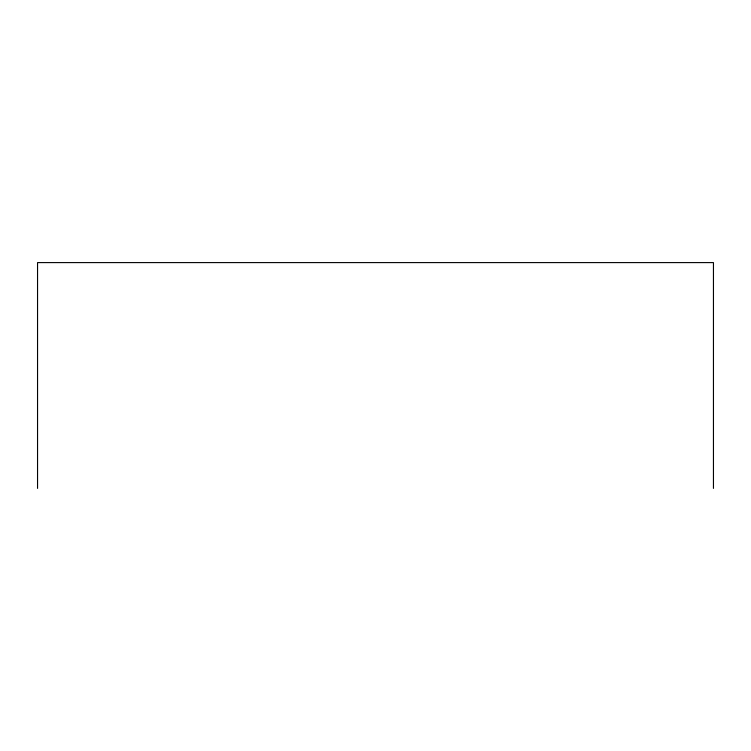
<?xml version="1.0" encoding="UTF-8"?>
<svg xmlns="http://www.w3.org/2000/svg" width="751" height="751" viewBox="0 0 751 751"><rect width="100%" height="100%" fill="white"/><g stroke="black" fill="none" stroke-linecap="round" stroke-linejoin="round"><path stroke-width="1.13" d="M713.45 488.403L713.45 262.597L37.55 262.597L37.55 488.403"/></g></svg>
